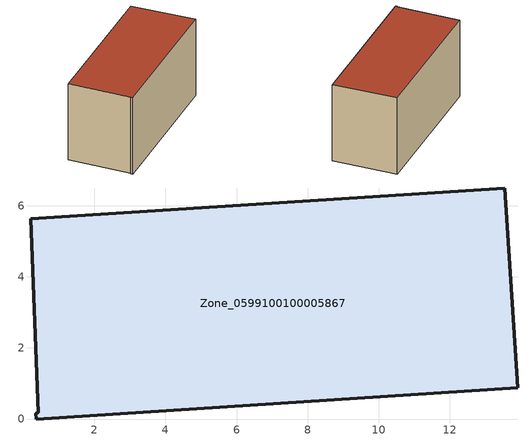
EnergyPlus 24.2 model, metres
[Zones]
Zone_0599100100005867
 floor ground (C_G): 0.42,0.17 0.21,5.64 13.55,6.5 13.92,0.88 0.36,0 0.35,0.17 z0
 wall outside (C_F): 13.92,0.88 13.55,6.5 0.21,5.64 0.42,0.17 0.35,0.17 0.36,0 13.92,0.88 z0:7.02
 roof outside (C_R): 0.21,5.64 0.42,0.17 0.35,0.17 0.36,0 13.92,0.88 13.55,6.5 z7.02
[BUILDING]
Pand.0599100100005867: North Axis=0; Terrain=City; Loads Convergence Tolerance Value=0.04; Temperature Convergence Tolerance Value=0.4; Solar Distribution=FullExterior; Maximum Number of Warmup Days=25; Minimum Number of Warmup Days=1
[Site:Location]
Rotterdam.The.Hague.AP_ZH_NLD Design_Conditions: Latitude=51.96; Longitude=4.45; Time Zone=1; Elevation=-4.5
[SITE:GROUNDTEMPERATURE:BUILDINGSURFACE]
18, 18, 18, 18, 18, 18, 18, 18, 18, 18, 18, 18
[MATERIAL] Thermal Absorptance=0.9; Solar Absorptance=0.7; Visible Absorptance=0.7
Name | Roughness | Thickness | Conductivity | Density | Specific Heat
G.TC.2006-2014 | MediumSmooth | 0.15 | 0.06 | 540 | 1210
F.TC.2006-2014 | Rough | 0.3 | 0.12 | 1920 | 840
R.TC.2006-2014 | MediumRough | 0.2 | 0.08 | 1500 | 1000
[CONSTRUCTION]
C_G: G.TC.2006-2014
C_F: F.TC.2006-2014
C_R: R.TC.2006-2014
[ZONE]
Zone_0599100100005867: Type=1; Multiplier=1; Ceiling Height=Autocalculate; Volume=Autocalculate; Floor Area=autocalculate; Part of Total Floor Area=Yes
[ZONEINFILTRATION:DESIGNFLOWRATE]
Infil_Zone_0599100100005867: Zone or ZoneList or Space or SpaceList=Zone_0599100100005867; Schedule=AlwaysOn; Design Flow Rate Calculation Method=Flow/Area; Flow Rate per Floor Area=0.0015; Constant Term Coefficient=1; Temperature Term Coefficient=0; Velocity Term Coefficient=0; Velocity Squared Term Coefficient=0
[HVACTEMPLATE:ZONE:IDEALLOADSAIRSYSTEM]
Zone_0599100100005867: Maximum Heating Supply Air Temperature=50; Minimum Cooling Supply Air Temperature=13; Maximum Heating Supply Air Humidity Ratio=0.0156; Minimum Cooling Supply Air Humidity Ratio=0.0077; Heating Limit=NoLimit; Cooling Limit=NoLimit; Dehumidification Control Type=ConstantSensibleHeatRatio; Cooling Sensible Heat Ratio=0.7; Dehumidification Setpoint=60; Humidification Control Type=None; Humidification Setpoint=30; Outdoor Air Method=None; Outdoor Air Flow Rate per Person=0.00944; Outdoor Air Flow Rate per Zone Floor Area=0; Outdoor Air Flow Rate per Zone=0; Demand Controlled Ventilation Type=None; Outdoor Air Economizer Type=NoEconomizer; Heat Recovery Type=None; Sensible Heat Recovery Effectiveness=0.7; Latent Heat Recovery Effectiveness=0.65
[ZONECONTROL:THERMOSTAT]
ThermostatControl_Zone_0599100100005867: Zone or ZoneList=Zone_0599100100005867; Control Type Schedule=DualSetpointControlType; Control 1=Thermostat_Zone_0599100100005867; Temperature Difference Between Cutout And Setpoint=0
[THERMOSTATSETPOINT:DUALSETPOINT]
Thermostat_Zone_0599100100005867: Heating Setpoint Temperature Schedule=HeatingSetpoint_Zone_0599100100005867; Cooling Setpoint Temperature Schedule=CoolingSetpoint_Zone_0599100100005867
[SCHEDULE:COMPACT]
HeatingSetpoint_Zone_0599100100005867: Through: 12/31, For: AllDays, Until: 24:00, 21
CoolingSetpoint_Zone_0599100100005867: Through: 12/31, For: AllDays, Until: 24:00, 24
DualSetpointControlType: Through: 12/31, For: AllDays, Until: 24:00, 4
AlwaysOn: Through: 12/31, For: AllDays, Until: 24:00, 1
